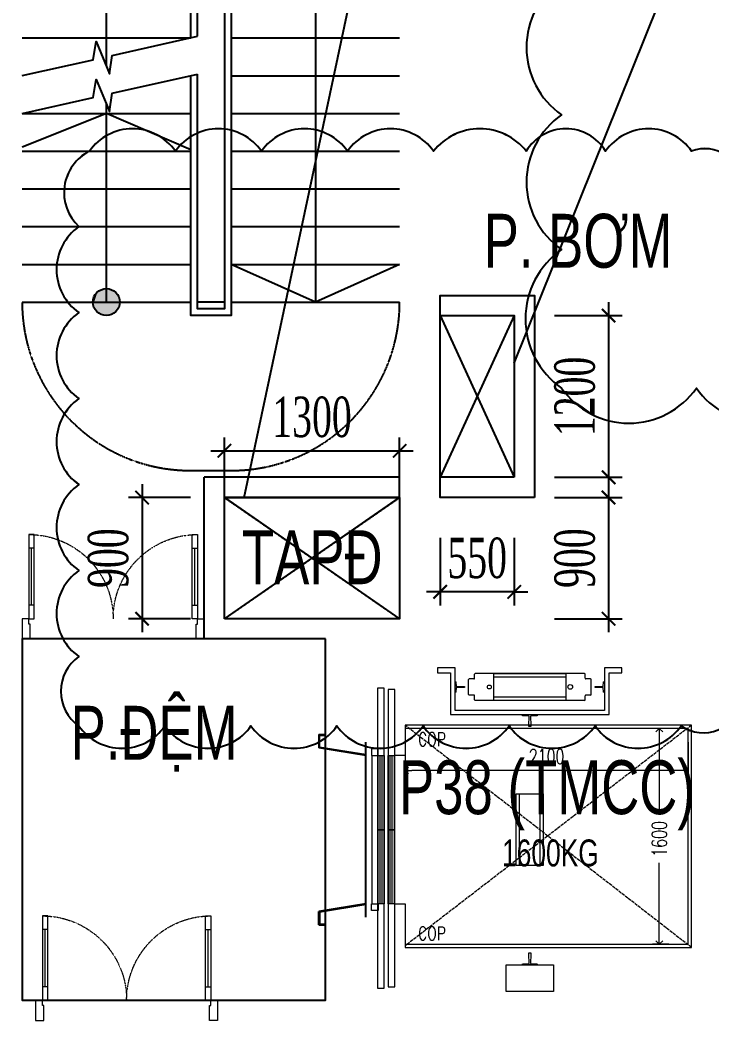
# Model space of a CAD drawing. Header units: millimetres. Extents: x -361340115 to 361596335, y -276742102 to 277032639.
# Drawn here: x 165149 to 170276, y 28566 to 36136 of the extents above; entities that cross this region are included whole.
import ezdxf
from ezdxf.enums import TextEntityAlignment as Align

# ---------------------------------------------------------------- set-up
doc = ezdxf.new("R2010")
doc.units = ezdxf.units.MM
doc.header["$MEASUREMENT"] = 0
for name, pattern in [('Xref_ST_MBDV Cot vach 30.7.2022$0$ACAD_ISO02W100', [15, 12, -3]), ('Xref_ST_MBDV Cot vach 30.7.2022$0$HIDDEN', [0.375, 0.25, -0.125]), ('Xref_ST_MBDV Cot vach 30.7.2022$0$HIDDEN2', [0.1875, 0.125, -0.0625])]:
    doc.linetypes.add(name, pattern=pattern)
for name, color, linetype in [('A-LANDSCAPE', 83, 'Continuous'), ('KT-Net manh', 139, 'Continuous'), ('Xref_ST_MBDV Cot vach 30.7.2022$0$A-FLOR-STRS-ARROW', 8, 'Continuous'), ('Xref_ST_MBDV Cot vach 30.7.2022$0$KT-Khuat', 9, 'Xref_ST_MBDV Cot vach 30.7.2022$0$HIDDEN'), ('Xref_ST_MBDV Cot vach 30.7.2022$0$KT-Net manh', 139, 'Continuous'), ('Xref_ST_MBDV Cot vach 30.7.2022$0$KT-Text', 7, 'Continuous'), ('Xref_ST_MBDV Cot vach 30.7.2022$0$KT-Thay', 7, 'Continuous'), ('Xref_ST_MBDV Cot vach 30.7.2022$0$KT-Tuong', 1, 'Continuous')]:
    doc.layers.add(name, color=color, linetype=linetype)
doc.layers.add('A-REVCLOUD', color=7, linetype='Continuous', true_color=0xfa291e)
doc.layers.add('MEP', color=130, linetype='Continuous', plot=False)
doc.layers.add('Xref_ST_MBDV Cot vach 30.7.2022$0$CUA', color=37, linetype='Continuous', lineweight=13)
doc.layers.add('Xref_ST_MBDV Cot vach 30.7.2022$0$KT-Noi that', color=36, linetype='Continuous', lineweight=9)
doc.styles.add('vntimeh.shx', font='vntimeh.shx', dxfattribs={"width": 0.65})
doc.styles.add('Xref_ST_MBDV Cot vach 30.7.2022$0$Arial', font='arial.ttf', dxfattribs={"width": 0.7})
doc.styles.add('Xref_ST_MBDV Cot vach 30.7.2022$0$ROMANS', font='ROMANS.SHX')
doc.styles.add('Xref_ST_MBDV Cot vach 30.7.2022$0$xref.N.Cot vach tang N2$0$DIM', font='vnsimli.shx', dxfattribs={"width": 0.7})
doc.dimstyles.new('1-150-HVAC DIM', dxfattribs={"dimscale": 100, "dimtxt": 3, "dimasz": 1, "dimexe": 1, "dimexo": 0, "dimgap": 1, "dimtad": 1, "dimdec": 0, "dimrnd": 10, "dimzin": 0, "dimdsep": 46, "dimtxsty": 'vntimeh.shx', "dimblk": 'ARCHTICK', "dimcen": 0.2, "dimdle": 1, "dimclrd": 7, "dimclre": 7, "dimclrt": 150, "dimadec": 0, "dimazin": 0, "dimtm": 1e-09, "dimtfac": 1, "dimtdec": 0, "dimtix": 1, "dimtmove": 0, "dimatfit": 3, "dimfxl": 3.6, "dimfxlon": 1, "dimtzin": 0, "dimarcsym": 0})
doc.dimstyles.new('Xref_ST_MBDV Cot vach 30.7.2022$0$xref.N.Cot vach tang N2$0$CCU 1-100 A1', dxfattribs={"dimscale": 100, "dimtxt": 2.2, "dimasz": 1, "dimexe": 1, "dimexo": 0, "dimgap": 1, "dimtad": 1, "dimdec": 0, "dimdsep": 46, "dimtxsty": 'Xref_ST_MBDV Cot vach 30.7.2022$0$xref.N.Cot vach tang N2$0$DIM', "dimblk1": 'Xref_ST_MBDV Cot vach 30.7.2022$0$xref.N.Cot vach tang N2$0$_ARCHTICK', "dimblk2": 'Xref_ST_MBDV Cot vach 30.7.2022$0$xref.N.Cot vach tang N2$0$_ARCHTICK', "dimsah": 1, "dimcen": 0, "dimdle": 1, "dimclrd": 256, "dimclre": 256, "dimclrt": 31, "dimadec": 0, "dimazin": 0, "dimtfac": 1, "dimtdec": 0, "dimtix": 1, "dimtmove": 2, "dimatfit": 3, "dimldrblk": 'Xref_ST_MBDV Cot vach 30.7.2022$0$xref.N.Cot vach tang N2$0$_ARCHTICK', "dimfxl": 8, "dimtolj": 1, "dimarcsym": 0})

# ---------------------------------------------------------------- blocks, each defined once
blk = doc.blocks.new('*U7')
for p, q in [((-1260, 525), (-1300, 525)), ((-1280, 100), (-1280, 525)), ((-90, 525), (-50, 525)), ((-70, 100), (-70, 525)), ((-1260, 100), (-1300, 100)), ((-90, 100), (-50, 100))]:
    blk.add_line(p, q)
for points in [[(-1300, 0), (-1260, 0), (-1260, 625), (-1300, 625)], [(-50, 0), (-90, 0), (-90, 625), (-50, 625)], [(-1350, -150), (-1290, -150), (-1290, -40), (-1300, -40), (-1300, 0), (-1350, 0)], [(0, -150), (-60, -150), (-60, -40), (-50, -40), (-50, 0), (0, 0)]]:
    blk.add_lwpolyline(points, close=True)
at = {"linetype": 'Xref_ST_MBDV Cot vach 30.7.2022$0$HIDDEN2'}
for centre, start, end in [((-1300, 0), 0, 89.99996), ((-50, 0), 90.00004, 180)]:
    blk.add_arc(centre, 625, start, end, dxfattribs=at)
blk = doc.blocks.new('Xref_ST_MBDV Cot vach 30.7.2022$0$xref.N.Cot vach tang N2$0$_Open90')
at = {"color": 0, "linetype": 'ByBlock', "lineweight": -2}
for p, q in [((0, 0), (-1, 0)), ((-0.5, 0.5), (0, 0)), ((0, 0), (-0.5, -0.5))]:
    blk.add_line(p, q, dxfattribs=at)
blk = doc.blocks.new('*D52')
at = {"layer": 'Defpoints', "color": 0, "transparency": 16777216}
for p in [(-424.2, -515), (-353.1, -515, 0), (-353.1, -2115, 0)]:
    blk.add_point(p, dxfattribs=at)
at = {"layer": 'Xref_ST_MBDV Cot vach 30.7.2022$0$KT-Noi that', "color": 5, "transparency": 16777216}
for p, q in [((-353.1, -515), (-474.2, -515)), ((-424.2, -565), (-424.2, -1155)), ((-424.2, -2065), (-424.2, -1511.7)), ((-353.1, -2115), (-474.2, -2115))]:
    blk.add_line(p, q, dxfattribs=at)
at = {"layer": 'Xref_ST_MBDV Cot vach 30.7.2022$0$KT-Noi that', "color": 5, "transparency": 16777216, "xscale": 50, "yscale": 50, "zscale": 50}
for p, rotation in [((-424.2, -515), 90), ((-424.2, -2115), 270)]:
    blk.add_blockref('Xref_ST_MBDV Cot vach 30.7.2022$0$xref.N.Cot vach tang N2$0$_Open90', p, dxfattribs=dict(at, rotation=rotation))
at = {"layer": 'Xref_ST_MBDV Cot vach 30.7.2022$0$KT-Noi that', "color": 5, "transparency": 16777216, "insert": (-424.2, -1333.3), "char_height": 110, "attachment_point": 5, "rotation": 90, "style": 'Xref_ST_MBDV Cot vach 30.7.2022$0$xref.N.Cot vach tang N2$0$DIM'}
blk.add_mtext('\\A1;1600', dxfattribs=at)
blk = doc.blocks.new('Xref_ST_MBDV Cot vach 30.7.2022$0$xref.N.Cot vach tang N2$0$_ARCHTICK')
at = {"color": 0, "linetype": 'ByBlock', "const_width": 0.15}
blk.add_lwpolyline([(-0.5, -0.5), (0.5, 0.5)], dxfattribs=at)
blk = doc.blocks.new('*D53')
at = {"layer": 'Defpoints', "color": 0, "transparency": 16777216}
for p in [(-2310, -615), (-210, -615), (-2310, -826.7)]:
    blk.add_point(p, dxfattribs=at)
at = {"layer": 'Xref_ST_MBDV Cot vach 30.7.2022$0$KT-Noi that', "color": 5, "transparency": 16777216}
for p, q in [((-2310, -615), (-2310, -876.7)), ((-210, -615), (-210, -876.7)), ((-260, -826.7), (-2260, -826.7))]:
    blk.add_line(p, q, dxfattribs=at)
at = {"layer": 'Xref_ST_MBDV Cot vach 30.7.2022$0$KT-Noi that', "color": 5, "transparency": 16777216, "xscale": 50, "yscale": 50, "zscale": 50, "rotation": 180}
blk.add_blockref('Xref_ST_MBDV Cot vach 30.7.2022$0$xref.N.Cot vach tang N2$0$_Open90', (-2310, -826.7), dxfattribs=at)
at = {"layer": 'Xref_ST_MBDV Cot vach 30.7.2022$0$KT-Noi that', "color": 5, "transparency": 16777216, "xscale": 50, "yscale": 50, "zscale": 50}
blk.add_blockref('Xref_ST_MBDV Cot vach 30.7.2022$0$xref.N.Cot vach tang N2$0$_Open90', (-210, -826.7), dxfattribs=at)
at = {"layer": 'Xref_ST_MBDV Cot vach 30.7.2022$0$KT-Noi that', "color": 5, "transparency": 16777216, "insert": (-1260, -721.7), "char_height": 110, "attachment_point": 5, "style": 'Xref_ST_MBDV Cot vach 30.7.2022$0$xref.N.Cot vach tang N2$0$DIM'}
blk.add_mtext('\\A1;2100', dxfattribs=at)
blk = doc.blocks.new('_ARCHTICK')
at = {"color": 0, "linetype": 'ByBlock', "const_width": 0.15}
blk.add_lwpolyline([(-0.5, -0.5), (0.5, 0.5)], dxfattribs=at)
blk = doc.blocks.new('*D207')
at = {"layer": 'Defpoints', "color": 0, "transparency": 16777216}
for p in [(90627.4, -94994.3, 0), (89327.4, -95340.7, 0), (90627.4, -95340.7, 0)]:
    blk.add_point(p, dxfattribs=at)
at = {"layer": 'KT-Net manh', "color": 7, "lineweight": -2, "transparency": 16777216}
for p, q in [((89327.4, -95340.7, 0), (89327.4, -94894.3, 0)), ((90627.4, -95340.7, 0), (90627.4, -94894.3, 0)), ((89227.4, -94994.3, 0), (90727.4, -94994.3, 0))]:
    blk.add_line(p, q, dxfattribs=at)
at = {"layer": 'KT-Net manh', "color": 7, "lineweight": -2, "transparency": 16777216, "xscale": 100, "yscale": 100, "zscale": 100, "rotation": 180}
blk.add_blockref('_ARCHTICK', (89327.4, -94994.3, 0), dxfattribs=at)
at = {"layer": 'KT-Net manh', "color": 7, "lineweight": -2, "transparency": 16777216, "xscale": 100, "yscale": 100, "zscale": 100}
blk.add_blockref('_ARCHTICK', (90627.4, -94994.3, 0), dxfattribs=at)
at = {"layer": 'KT-Net manh', "color": 150, "transparency": 16777216, "insert": (89977.4, -94744.3, 0), "char_height": 300, "attachment_point": 5, "style": 'vntimeh.shx'}
blk.add_mtext('1300', dxfattribs=at)
blk = doc.blocks.new('*D208')
at = {"layer": 'Defpoints', "color": 0, "transparency": 16777216}
for p in [(89327.4, -95340.7, 0), (88716.7, -96240.7, 0), (89327.4, -96240.7, 0)]:
    blk.add_point(p, dxfattribs=at)
at = {"layer": 'KT-Net manh', "color": 7, "lineweight": -2, "transparency": 16777216}
for p, q in [((88716.7, -95240.7, 0), (88716.7, -96340.7, 0)), ((89076.7, -95340.7, 0), (88616.7, -95340.7, 0)), ((89076.7, -96240.7, 0), (88616.7, -96240.7, 0))]:
    blk.add_line(p, q, dxfattribs=at)
at = {"layer": 'KT-Net manh', "color": 7, "lineweight": -2, "transparency": 16777216, "xscale": 100, "yscale": 100, "zscale": 100}
for p, rotation in [((88716.7, -95340.7, 0), 90), ((88716.7, -96240.7, 0), 270)]:
    blk.add_blockref('_ARCHTICK', p, dxfattribs=dict(at, rotation=rotation))
at = {"layer": 'KT-Net manh', "color": 150, "transparency": 16777216, "insert": (88466.7, -95790.7, 0), "char_height": 300, "attachment_point": 5, "rotation": 90, "style": 'vntimeh.shx'}
blk.add_mtext('900', dxfattribs=at)
blk = doc.blocks.new('*D214')
at = {"layer": 'Defpoints', "color": 0, "transparency": 16777216}
for p in [(91477.4, -93990.7, 0), (91477.4, -95190.7, 0), (92176.9, -95190.7, 0)]:
    blk.add_point(p, dxfattribs=at)
at = {"layer": 'KT-Net manh', "color": 7, "linetype": 'Continuous', "lineweight": -2, "transparency": 16777216}
for p, q in [((92176.9, -93890.7, 0), (92176.9, -95290.7, 0)), ((91776.9, -93990.7, 0), (92276.9, -93990.7, 0)), ((91776.9, -95190.7, 0), (92276.9, -95190.7, 0))]:
    blk.add_line(p, q, dxfattribs=at)
at = {"layer": 'KT-Net manh', "color": 7, "lineweight": -2, "transparency": 16777216, "xscale": 100, "yscale": 100, "zscale": 100}
for p, rotation in [((92176.9, -93990.7, 0), 90), ((92176.9, -95190.7, 0), 270)]:
    blk.add_blockref('_ARCHTICK', p, dxfattribs=dict(at, rotation=rotation))
at = {"layer": 'KT-Net manh', "color": 150, "transparency": 16777216, "insert": (91926.9, -94590.7, 0), "char_height": 300, "attachment_point": 5, "rotation": 90, "style": 'vntimeh.shx'}
blk.add_mtext('1200', dxfattribs=at)
blk = doc.blocks.new('*D215')
at = {"layer": 'Defpoints', "color": 0, "transparency": 16777216}
for p in [(90927.5, -93896.3, 0), (91477.4, -93896.3, 0), (90927.5, -96040.8, 0)]:
    blk.add_point(p, dxfattribs=at)
at = {"layer": 'KT-Net manh', "color": 7, "linetype": 'Continuous', "lineweight": -2, "transparency": 16777216}
for p, q in [((90927.5, -95640.8, 0), (90927.5, -96140.8, 0)), ((91477.4, -95640.8, 0), (91477.4, -96140.8, 0)), ((90927.5, -96040.8, 0), (90827.5, -96040.8, 0)), ((91477.4, -96040.8, 0), (90927.5, -96040.8, 0)), ((91477.4, -96040.8, 0), (91577.4, -96040.8, 0))]:
    blk.add_line(p, q, dxfattribs=at)
at = {"layer": 'KT-Net manh', "color": 7, "lineweight": -2, "transparency": 16777216, "xscale": 100, "yscale": 100, "zscale": 100}
blk.add_blockref('_ARCHTICK', (90927.5, -96040.8, 0), dxfattribs=at)
at = {"layer": 'KT-Net manh', "color": 7, "lineweight": -2, "transparency": 16777216, "xscale": 100, "yscale": 100, "zscale": 100, "rotation": 180}
blk.add_blockref('_ARCHTICK', (91477.4, -96040.8, 0), dxfattribs=at)
at = {"layer": 'KT-Net manh', "color": 150, "transparency": 16777216, "insert": (91202.5, -95790.8, 0), "char_height": 300, "attachment_point": 5, "style": 'vntimeh.shx'}
blk.add_mtext('550', dxfattribs=at)
blk = doc.blocks.new('*D216')
at = {"layer": 'Defpoints', "color": 0, "transparency": 16777216}
for p in [(91377.5, -95340.7, 0), (91327.5, -96240.7, 0), (92176.9, -96240.7, 0)]:
    blk.add_point(p, dxfattribs=at)
at = {"layer": 'KT-Net manh', "color": 7, "linetype": 'Continuous', "lineweight": -2, "transparency": 16777216}
for p, q in [((92176.9, -95240.7, 0), (92176.9, -96340.7, 0)), ((91776.9, -95340.7, 0), (92276.9, -95340.7, 0)), ((91776.9, -96240.7, 0), (92276.9, -96240.7, 0))]:
    blk.add_line(p, q, dxfattribs=at)
at = {"layer": 'KT-Net manh', "color": 7, "lineweight": -2, "transparency": 16777216, "xscale": 100, "yscale": 100, "zscale": 100}
for p, rotation in [((92176.9, -95340.7, 0), 90), ((92176.9, -96240.7, 0), 270)]:
    blk.add_blockref('_ARCHTICK', p, dxfattribs=dict(at, rotation=rotation))
at = {"layer": 'KT-Net manh', "color": 150, "transparency": 16777216, "insert": (91926.9, -95790.7, 0), "char_height": 300, "attachment_point": 5, "rotation": 90, "style": 'vntimeh.shx'}
blk.add_mtext('900', dxfattribs=at)
blk = doc.blocks.new('Xref_ST_MBDV Cot vach 30.7.2022$0$TMCC')
at = {"layer": 'Xref_ST_MBDV Cot vach 30.7.2022$0$KT-Noi that', "linetype": 'Continuous', "ltscale": 2}
for p, q in [((-1839.3, -261.4, 0), (-1839.3, -150.6, 0)), ((-1798.8, -146, 0), (-1834.7, -146, 0)), ((-1794.2, -141.4, 0), (-1794.2, -110.6, 0)), ((-978.4, -106, 0), (-1789.6, -106, 0)), ((-1652, -306, 0), (-1652, -106, 0)), ((-1652, -106, 0), (-1118, -106, 0)), ((-1652, -281, 0), (-1652, -131, 0)), ((-1652, -131, 0), (-1118, -131, 0)), ((-1118, -106, 0), (-1118, -306, 0)), ((-1118, -131, 0), (-1118, -281, 0)), ((-973.8, -141.4, 0), (-973.8, -110.6, 0)), ((-933.9, -146, 0), (-969.2, -146, 0)), ((-929.3, -261.4, 0), (-929.3, -150.6, 0)), ((-2515, -215, 0), (-2515, -2440, 0)), ((-2465, -215, 0), (-2515, -215, 0)), ((-2465, -2440, 0), (-2465, -215, 0)), ((-1938.3, -164.7, 0), (-1932.3, -167.2, 0)), ((-1938.3, -247.2, 0), (-1938.3, -164.7, 0)), ((-1932.3, -167.2, 0), (-1930.1, -202.2, 0)), ((-1930.1, -209.7, 0), (-1932.3, -244.7, 0)), ((-1930.1, -202.2, 0), (-1905.4, -202.2, 0)), ((-1905.4, -209.7, 0), (-1930.1, -209.7, 0)), ((-1905.4, -202.2, 0), (-1895.4, -202, 0)), ((-1895.4, -210.5, 0), (-1905.4, -209.7, 0)), ((-1895.4, -202, 0), (-1870, -201.5, 0)), ((-1870, -210.5, 0), (-1895.4, -210.5, 0)), ((-1870, -201.5, 0), (-1870, -210.5, 0)), ((-900, -210.5, 0), (-900, -201.5, 0)), ((-900, -201.5, 0), (-874.6, -201.5, 0)), ((-874.6, -210, 0), (-900, -210.5, 0)), ((-874.6, -201.5, 0), (-864.6, -202.2, 0)), ((-864.6, -209.7, 0), (-874.6, -210, 0)), ((-864.6, -202.2, 0), (-840, -202.2, 0)), ((-840, -209.7, 0), (-864.6, -209.7, 0)), ((-840, -202.2, 0), (-837.8, -167.2, 0)), ((-837.8, -244.7, 0), (-840, -209.7, 0)), ((-837.8, -167.2, 0), (-831.8, -164.7, 0)), ((-831.8, -164.7, 0), (-831.8, -247.2, 0)), ((-1932.3, -244.7, 0), (-1938.3, -247.2, 0)), ((-1798.8, -266, 0), (-1834.7, -266, 0)), ((-1794.2, -301.4, 0), (-1794.2, -270.6, 0)), ((-1118, -281, 0), (-1652, -281, 0)), ((-973.8, -301.4, 0), (-973.8, -270.6, 0)), ((-933.9, -266, 0), (-969.2, -266, 0)), ((-831.8, -247.2, 0), (-837.8, -244.7, 0)), ((-978.4, -306, 0), (-1789.6, -306, 0)), ((-1118, -306, 0), (-1652, -306, 0)), ((-1439.5, -419, 0), (-1442, -411, 0)), ((-1442, -411, 0), (-1328, -411, 0)), ((-1390, -423, 0), (-1439.5, -419, 0)), ((-1393, -462, 0), (-1390, -452, 0)), ((-1390, -452, 0), (-1390, -423, 0)), ((-1330.5, -419, 0), (-1380, -423, 0)), ((-1380, -423, 0), (-1380, -452, 0)), ((-1380, -452, 0), (-1377, -462, 0)), ((-1328, -411, 0), (-1330.5, -419, 0)), ((-185, -490, 0), (-2310, -490, 0)), ((-2310, -490, 0), (-2310, -515, 0)), ((-210, -515, 0), (-2310, -515, 0)), ((-2310, -515, 0), (-2310, -715, 0)), ((-1393, -500, 0), (-1393, -462, 0)), ((-1377, -500, 0), (-1393, -500, 0)), ((-1377, -462, 0), (-1377, -500, 0)), ((-210, -2115, 0), (-210, -515, 0)), ((-185, -2140, 0), (-185, -490, 0)), ((-2510, -665, 0), (-2560, -665, 0)), ((-2560, -665, 0), (-2560, -715, 0)), ((-2510, -715, 0), (-2510, -665, 0)), ((-2560, -715, 0), (-2510, -715, 0)), ((-2555, -1815, 0), (-2555, -715, 0)), ((-2310, -715, 0), (-2385, -715, 0)), ((-1485, -1000, 0), (-1285, -1000, 0)), ((-1485, -1530, 0), (-1485, -1000, 0)), ((-1460, -1000, 0), (-1310, -1000, 0)), ((-1460, -1530, 0), (-1460, -1000, 0)), ((-1310, -1000, 0), (-1310, -1530, 0)), ((-1285, -1000, 0), (-1285, -1530, 0)), ((-1285, -1530, 0), (-1485, -1530, 0)), ((-1310, -1530, 0), (-1460, -1530, 0)), ((-2560, -1865, 0), (-2560, -1815, 0)), ((-2560, -1815, 0), (-2510, -1815, 0)), ((-2510, -1815, 0), (-2510, -1865, 0)), ((-2385, -1815, 0), (-2310, -1815, 0)), ((-2310, -1815, 0), (-2310, -2115, 0)), ((-2510, -1865, 0), (-2560, -1865, 0)), ((-2310, -2115, 0), (-210, -2115, 0)), ((-2310, -2115, 0), (-2310, -2140, 0)), ((-2310, -2140, 0), (-185, -2140, 0)), ((-1393, -2218, 0), (-1393, -2180, 0)), ((-1393, -2180, 0), (-1377, -2180, 0)), ((-1377, -2180, 0), (-1377, -2218, 0)), ((-1442, -2269, 0), (-1439.5, -2261, 0)), ((-1328, -2269, 0), (-1442, -2269, 0)), ((-1439.5, -2261, 0), (-1390, -2257, 0)), ((-1390, -2228, 0), (-1393, -2218, 0)), ((-1390, -2257, 0), (-1390, -2228, 0)), ((-1377, -2218, 0), (-1380, -2228, 0)), ((-1380, -2228, 0), (-1380, -2257, 0)), ((-1380, -2257, 0), (-1330.5, -2261, 0)), ((-1330.5, -2261, 0), (-1328, -2269, 0)), ((-2515, -2440, 0), (-2465, -2440, 0))]:
    blk.add_line(p, q, dxfattribs=at)
at = {"layer": 'Xref_ST_MBDV Cot vach 30.7.2022$0$KT-Noi that', "linetype": 'Xref_ST_MBDV Cot vach 30.7.2022$0$ACAD_ISO02W100', "ltscale": 2}
for p, q in [((-185, -490, 0), (-2310, -2127.5, 0)), ((-185, -2140, 0), (-2310, -490, 0))]:
    blk.add_line(p, q, dxfattribs=at)
at = {"layer": 'Xref_ST_MBDV Cot vach 30.7.2022$0$KT-Noi that', "linetype": 'Continuous', "ltscale": 2, "elevation": 0}
for points in [[(-1385, -411), (-796.8, -411), (-796.8, -100), (-701.8, -100), (-701.8, -65), (-831.8, -65), (-831.8, -381), (-1385, -381), (-1938.3, -381), (-1938.3, -65), (-2068.3, -65), (-2068.3, -100), (-1973.3, -100), (-1973.3, -411), (-1385, -411)], [(-2385, -2430), (-2385, -225), (-2435, -225), (-2435, -2430)], [(-2510, -715), (-2465, -715), (-2465, -1265), (-2510, -1265)], [(-2435, -715), (-2390, -715), (-2390, -1265), (-2435, -1265)], [(-2510, -1265), (-2465, -1265), (-2465, -1815), (-2510, -1815)], [(-2435, -1265), (-2390, -1265), (-2390, -1815), (-2435, -1815)], [(-1385, -2269), (-1210, -2269), (-1210, -2465), (-1385, -2465), (-1560, -2465), (-1560, -2269), (-1385, -2269)]]:
    blk.add_lwpolyline(points, close=True, dxfattribs=at)
for points in [[(-2495, -1265), (-2495, -715)], [(-2480, -1265), (-2480, -715)], [(-2420, -1265), (-2420, -715)], [(-2405, -1265), (-2405, -715)], [(-2495, -1815), (-2495, -1265)], [(-2480, -1815), (-2480, -1265)], [(-2420, -1815), (-2420, -1265)], [(-2405, -1815), (-2405, -1265)]]:
    blk.add_lwpolyline(points, dxfattribs=at)
at = {"layer": 'Xref_ST_MBDV Cot vach 30.7.2022$0$KT-Noi that', "linetype": 'Continuous', "ltscale": 2}
for centre, radius in [((-1685, -206, 0), 14.5), ((-1085, -206, 0), 17.5)]:
    blk.add_circle(centre, radius, dxfattribs=at)
for centre, start, end in [((-1834.7, -150.6, 0), 90, 180), ((-1798.8, -141.4, 0), 270, 0), ((-1789.6, -110.6, 0), 90, 180), ((-978.4, -110.6, 0), 0, 90), ((-969.2, -141.4, 0), 180, 270), ((-933.9, -150.6, 0), 0, 90), ((-1834.7, -261.4, 0), 180, 270), ((-1798.8, -270.6, 0), 0, 90), ((-1789.6, -301.4, 0), 180, 270), ((-978.4, -301.4, 0), 270, 0), ((-969.2, -270.6, 0), 90, 180), ((-933.9, -261.4, 0), 270, 0)]:
    blk.add_arc(centre, 4.61, start, end, dxfattribs=at)
at = {"layer": 'Xref_ST_MBDV Cot vach 30.7.2022$0$KT-Noi that', "linetype": 'Continuous', "ltscale": 2, "style": 'Xref_ST_MBDV Cot vach 30.7.2022$0$ROMANS', "width": 0.75}
for p in [(-2110, -595, 0), (-2110, -2035, 0)]:
    blk.add_text('COP', height=100, dxfattribs=at).set_placement(p, align=Align.MIDDLE)
at = {"layer": 'Xref_ST_MBDV Cot vach 30.7.2022$0$KT-Noi that', "color": 5}
dim = blk.add_linear_dim(base=(-424.2, -515, 0), p1=(-353.1, -2115, 0), p2=(-353.1, -515, 0), angle=270, dimstyle='Xref_ST_MBDV Cot vach 30.7.2022$0$xref.N.Cot vach tang N2$0$CCU 1-100 A1', override={"dimscale": 50, "dimblk1": 'Xref_ST_MBDV Cot vach 30.7.2022$0$xref.N.Cot vach tang N2$0$_Open90', "dimblk2": 'Xref_ST_MBDV Cot vach 30.7.2022$0$xref.N.Cot vach tang N2$0$_Open90', "dimclrd": 5, "dimclre": 5, "dimclrt": 5, "dimlwd": 65535, "dimlwe": 65535}, dxfattribs=at)
dim.commit()
dim.dimension.update_dxf_attribs({"geometry": '*D52', "text_midpoint": (-424.2, -1333.3, 0), "dimtype": 128})
dim = blk.add_linear_dim(base=(-2310, -826.7, 0), p1=(-210, -615, 0), p2=(-2310, -615, 0), angle=180, dimstyle='Xref_ST_MBDV Cot vach 30.7.2022$0$xref.N.Cot vach tang N2$0$CCU 1-100 A1', override={"dimscale": 50, "dimblk1": 'Xref_ST_MBDV Cot vach 30.7.2022$0$xref.N.Cot vach tang N2$0$_Open90', "dimblk2": 'Xref_ST_MBDV Cot vach 30.7.2022$0$xref.N.Cot vach tang N2$0$_Open90', "dimclrd": 5, "dimclre": 5, "dimclrt": 5, "dimlwd": 65535, "dimlwe": 65535}, dxfattribs=at)
dim.commit()
dim.dimension.update_dxf_attribs({"geometry": '*D53', "text_midpoint": (-1260, -721.7, 0)})
blk = doc.blocks.new('A$C3d8987ab')
at = {"layer": 'A-REVCLOUD', "color": 6}
for points, elevation in [([(89474.6, -95340.7), (92426.3, -81464.9), (107930, -81464.9)], -0.1), ([(89327.4, -96240.7), (89327.4, -95340.7), (90627.4, -95340.7), (90627.4, -96240.7), (89327.4, -96240.7)], 0), ([(89327.4, -96240.7), (90627.4, -95340.7)], 0), ([(89327.4, -95340.7), (90627.4, -96240.7)], 0)]:
    blk.add_lwpolyline(points, dxfattribs=dict(at, elevation=elevation))
at = {"layer": 'A-REVCLOUD', "color": 1, "elevation": 0.2}
blk.add_lwpolyline([(91477.4, -94344.8), (91477.4, -94344.8), (94784.5, -86109.4), (107855.5, -86109.4)], dxfattribs=at)
at = {"layer": 'A-REVCLOUD', "color": 1, "elevation": 0}
blk.add_lwpolyline([(93172.9, -93028.2, 0.520567), (92792.5, -92770.7, 0.520567), (92154.5, -92770.7, 0.564833), (91566.5, -92770.7, 0.482735), (90878.5, -92770.7, 0.520567), (90240.5, -92770.7, 0.520567), (89602.5, -92770.7, 0.520567), (88964.5, -92770.7, 0.520567), (88326.5, -92770.7, 0.520567), (88248.6, -93330.8, 0.520567), (88248.6, -93968.8, 0.520567), (88248.6, -94606.8, 0.520567), (88248.6, -95244.8, 0.520567), (88248.6, -95882.8, 0.520567), (88248.6, -96520.8, 0.520567), (88248.6, -97035.9, 0.520567), (88886.6, -97035.9, 0.520567), (89524.6, -97035.9, 0.520567), (90162.6, -97035.9, 0.520567), (90800.6, -97035.9, 0.520567), (91438.6, -97035.9, 0.520567), (92076.6, -97035.9, 0.520567), (92714.6, -97035.9, 0.520567), (93172.9, -96856.2, 0.520567)], format="xyb", dxfattribs=at)
at = {"layer": 'KT-Net manh', "color": 1, "elevation": 0}
for points in [[(91627.4, -95340.7), (90927.4, -95340.7), (90927.4, -93840.7), (91627.4, -93840.7)], [(91477.4, -95190.7), (90927.4, -95190.7), (90927.4, -93990.7), (91477.4, -93990.7)]]:
    blk.add_lwpolyline(points, close=True, dxfattribs=at)
for points in [[(90927.4, -93990.7), (91477.4, -95190.7)], [(91477.4, -93990.7), (90927.4, -95190.7)]]:
    blk.add_lwpolyline(points, dxfattribs=at)
at = {"layer": 'KT-Net manh', "color": 3}
dim = blk.add_linear_dim(base=(90927.5, -96040.8, 0), p1=(91477.4, -93896.3, 0), p2=(90927.5, -93896.3, 0), dimstyle='1-150-HVAC DIM', override={"dimfxl": 4}, dxfattribs=at)
dim.commit()
dim.dimension.update_dxf_attribs({"geometry": '*D215', "text_midpoint": (91202.5, -95790.8, 0)})
for base, p1, p2, picture, middle in [((92176.9, -95190.7, 0), (91477.4, -93990.7, 0), (91477.4, -95190.7, 0), '*D214', (91926.9, -94590.7, 0)), ((92176.9, -96240.7, 0), (91377.5, -95340.7, 0), (91327.5, -96240.7, 0), '*D216', (91926.9, -95790.7, 0))]:
    dim = blk.add_linear_dim(base=base, p1=p1, p2=p2, angle=90, dimstyle='1-150-HVAC DIM', override={"dimfxl": 4}, dxfattribs=at)
    dim.commit()
    dim.dimension.update_dxf_attribs({"geometry": picture, "text_midpoint": middle})
for p2, distance, picture, middle in [((90627.4, -95340.7, 0), 346.4, '*D207', (89977.4, -94744.3, 0)), ((89327.4, -96240.7, 0), -610.8, '*D208', (88466.7, -95790.7, 0))]:
    dim = blk.add_aligned_dim(p1=(89327.4, -95340.7, 0), p2=p2, distance=distance, dimstyle='1-150-HVAC DIM', dxfattribs=at)
    dim.commit()
    dim.dimension.update_dxf_attribs({"geometry": picture, "text_midpoint": middle})
blk = doc.blocks.new('A$Cd3fdeb23')
blk.add_blockref('A$C3d8987ab', (-104053.5, 107286.2, 0))

msp = doc.modelspace()

# ---------------------------------------------------------------- hatches: boundary and pattern name
at = {"layer": 'A-LANDSCAPE'}
h = msp.add_hatch(dxfattribs=at)
h.set_pattern_fill('GRASS', color=256, scale=300)
h.set_pattern_definition([(109.04714, (53077.4, 100145.83), (-269.74632, 131.28946), [56.25, -368.01407]), (64.04714, (53077.4, 100145.83), (-269.7463, 131.28946), [56.25, -243.75]), (154.04714, (53077.4, 100145.83), (-131.28946, -269.7463), [56.25, -243.75])])
edge = h.paths.add_edge_path()
edge.add_line((178786.9, 31595.6), (174699.5, 31595.6))
edge.add_spline(control_points=[(174699.5, 31595.6), (174261.1, 27499.8), (174399.1, 25441), (179456.6, 26625.6), (178440.5, 20447.1), (173238.3, 18141.2), (167670.4, 22636.5), (161823.3, 16345.4), (157049.6, 21759), (151655.7, 17391.3), (151548.7, 21956.6), (149787.7, 22990), (148977.6, 23186.6)], knot_values=[7364.703683, 7364.703683, 7364.703683, 7364.703683, 9993.102185, 13236.836699, 17478.018949, 22182.955192, 28345.225886, 34993.658554, 40637.862516, 44789.290591, 47987.027538, 50120.057741, 50120.057741, 50120.057741, 50120.057741], weights=[1, 1, 1, 1, 1, 1, 1, 1, 1, 1, 1, 1, 1], degree=3, periodic=0)
edge.add_spline(control_points=[(148977.6, 23186.6), (148977.6, 22037.4), (148977.6, 20888.2), (148977.6, 19739)], knot_values=[7363.703683, 7363.703683, 7363.703683, 7363.703683, 7364.703683, 7364.703683, 7364.703683, 7364.703683], weights=[1, 1, 1, 1], degree=3, periodic=0)
edge.add_spline(control_points=[(148977.6, 19739), (147510.9, 19739), (146044.3, 19739), (144577.6, 19739)], knot_values=[7362.703683, 7362.703683, 7362.703683, 7362.703683, 7363.703683, 7363.703683, 7363.703683, 7363.703683], weights=[1, 1, 1, 1], degree=3, periodic=0)
edge.add_spline(control_points=[(144577.6, 19739), (144577.6, 20601.9), (144577.6, 21464.8), (144577.6, 22327.8)], knot_values=[7361.703683, 7361.703683, 7361.703683, 7361.703683, 7362.703683, 7362.703683, 7362.703683, 7362.703683], weights=[1, 1, 1, 1], degree=3, periodic=0)
edge.add_spline(control_points=[(144577.6, 22327.8), (144121.8, 21989.1), (143128.3, 20841.4), (143357.4, 17803), (140154.8, 18227.9), (139568.5, 17565.6)], knot_values=[0, 0, 0, 0, 1483.934899, 4065.1316, 7361.703683, 7361.703683, 7361.703683, 7361.703683], weights=[1, 1, 1, 1, 1, 1], degree=3, periodic=0)
edge.add_line((139568.5, 17565.6), (175568.1, 17565.6))
edge.add_arc((175494.7, 22665.9), 5100.8, 270.82418, 351.09518)
edge.add_arc((176934.3, 22670.4), 3686.3, 347.55923, 373.84314)
edge.add_line((180513.5, 23552.4), (179904.9, 26247.6))
edge.add_line((179904.9, 26247.6), (179859.3, 26449.6))
edge.add_line((179859.3, 26449.6), (178786.9, 31595.6))
at = {"layer": 'Xref_ST_MBDV Cot vach 30.7.2022$0$KT-Net manh'}
h = msp.add_hatch(color=256, dxfattribs=at)
edge = h.paths.add_edge_path(flags=0)
edge.add_arc((165787.1, 34045.6), 100, 360, 720)
h = msp.add_hatch(color=256, dxfattribs=at)
edge = h.paths.add_edge_path(flags=0)
edge.add_arc((165787.1, 34045.6), 100, 360, 720)
msp.add_hatch(color=256, dxfattribs=at).paths.add_polyline_path([(165756.2, 33950.5), (165818, 33950.5), (165868, 33986.8), (165887.1, 34045.6), (165868, 34104.4), (165818, 34140.7), (165756.2, 34140.7), (165706.2, 34104.4), (165687.1, 34045.6), (165706.2, 33986.8)], flags=0)
msp.add_hatch(color=256, dxfattribs=at).paths.add_polyline_path([(165756.2, 33950.5), (165818, 33950.5), (165868, 33986.8), (165887.1, 34045.6), (165868, 34104.4), (165818, 34140.7), (165756.2, 34140.7), (165706.2, 34104.4), (165687.1, 34045.6), (165706.2, 33986.8)], flags=0)

# ---------------------------------------------------------------- linework, layer by layer
at = {"layer": 'A-LANDSCAPE'}
msp.add_open_spline([(139568.5, 17565.6), (140154.8, 18227.9), (143357.4, 17803), (143128.3, 20841.4), (144121.8, 21989.1), (144577.6, 22327.8), (144577.6, 21464.8), (144577.6, 20601.9), (144577.6, 19739), (146044.3, 19739), (147510.9, 19739), (148977.6, 19739), (148977.6, 20888.2), (148977.6, 22037.4), (148977.6, 23186.6), (149787.7, 22990), (151548.7, 21956.6), (151655.7, 17391.3), (157049.6, 21759), (161823.3, 16345.4), (167670.4, 22636.5), (173238.3, 18141.2), (178440.5, 20447.1), (179456.6, 26625.6), (174399.1, 25441), (174261.1, 27499.8), (174699.5, 31595.6)], degree=3, knots=[0, 0, 0, 0, 3296.572082, 5877.768783, 7361.703683, 7361.703683, 7361.703683, 7362.703683, 7362.703683, 7362.703683, 7363.703683, 7363.703683, 7363.703683, 7364.703683, 7364.703683, 7364.703683, 9497.733886, 12695.470833, 16846.898908, 22491.102869, 29139.535538, 35301.806231, 40006.742475, 44247.924725, 47491.659239, 50120.057741, 50120.057741, 50120.057741, 50120.057741], dxfattribs=at)
at = {"layer": 'Defpoints'}
msp.add_lwpolyline([(170763.6, 38834.5, 0.520567), (169763.6, 38834.5, 0.520567), (169162.6, 38435.6, 0.520567), (169162.6, 37435.6, 0.520567), (169162.6, 36435.6, 0.520567), (169162.6, 35435.6, 0.520567), (169162.6, 34435.6, 0.520567), (169162.6, 33407.2, 0.520567), (170162.6, 33407.2, 0.520567), (171162.6, 33407.2, 0.520567)], format="xyb", dxfattribs=at)
msp.add_lwpolyline([(167412.1, 31545.6), (165162.1, 31545.6), (165162.1, 28865.6), (167412.1, 28865.6)], close=True, dxfattribs=at)
at = {"layer": 'KT-Net manh', "color": 1, "elevation": 0}
for points in [[(168962.1, 32595.6), (168262.1, 32595.6), (168262.1, 34095.6), (168962.1, 34095.6)], [(168812.1, 32745.6), (168262.1, 32745.6), (168262.1, 33945.6), (168812.1, 33945.6)]]:
    msp.add_lwpolyline(points, close=True, dxfattribs=at)
for points in [[(168262.1, 33945.6), (168812.1, 32745.6)], [(168812.1, 33945.6), (168262.1, 32745.6)]]:
    msp.add_lwpolyline(points, dxfattribs=at)
at = {"layer": 'Xref_ST_MBDV Cot vach 30.7.2022$0$A-FLOR-STRS-ARROW'}
for points in [[(165162.1, 35726.5), (165688.6, 35844.4), (165710.4, 35978.3), (165811, 35739.7), (165829.5, 35876), (166462.1, 36017.7)], [(165162.1, 35445.6), (165688.6, 35563.5), (165710.4, 35697.4), (165811, 35458.8), (165829.5, 35595.1), (166462.1, 35736.8)]]:
    msp.add_lwpolyline(points, dxfattribs=at)
at = {"layer": 'Xref_ST_MBDV Cot vach 30.7.2022$0$KT-Khuat', "linetype": 'Xref_ST_MBDV Cot vach 30.7.2022$0$HIDDEN', "ltscale": 5}
for p, q in [((166662.1, 31695.6), (167962.1, 32595.6)), ((166662.1, 32595.6), (167962.1, 31695.6))]:
    msp.add_line(p, q, dxfattribs=at)
at = {"layer": 'Xref_ST_MBDV Cot vach 30.7.2022$0$KT-Net manh'}
for p, q in [((165706.2, 34104.4), (165687.1, 34045.6)), ((165706.2, 34104.4), (165687.1, 34045.6)), ((167362.1, 30837.6), (167362.1, 30737.8)), ((167712.1, 30680.6), (167362.1, 30737.8)), ((167712.1, 30685.7), (167367.1, 30741.7)), ((167712.1, 29480.6), (167712.1, 30780.6)), ((167712.1, 29580.6), (167362.1, 29523.3)), ((167712.1, 29575.4), (167367.1, 29519.5)), ((167362.1, 29423.5), (167362.1, 29523.3))]:
    msp.add_line(p, q, dxfattribs=at)
for points in [[(165787.1, 35796.5), (165787.1, 36445.6), (165787.1, 36545.6), (165787.1, 37120.5), (167337.1, 37120.5), (167337.1, 34045.6)], [(165787.1, 34045.6), (165787.1, 35515.6)], [(166412.1, 35174.7), (165787.1, 35445.6), (165162.1, 35195.6)], [(167962.1, 34325.6), (167337.1, 34045.6), (166712.1, 34325.6)], [(167362.1, 30837.6), (167412.1, 30837.6)], [(167367.1, 30741.7), (167367.1, 30832.6), (167412.1, 30832.6)], [(167367.1, 29519.5), (167367.1, 29428.5), (167412.1, 29428.5)], [(167362.1, 29423.5), (167412.1, 29423.5)]]:
    msp.add_lwpolyline(points, dxfattribs=at)
at = {"layer": 'Xref_ST_MBDV Cot vach 30.7.2022$0$KT-Net manh', "linetype": 'Xref_ST_MBDV Cot vach 30.7.2022$0$HIDDEN'}
msp.add_lwpolyline([(165162.1, 34045.6, 0.414131), (166411.8, 32795.6), (166712.4, 32795.6, 0.414131), (167962.1, 34045.6, 1.000029)], format="xyb", dxfattribs=at)
at = {"layer": 'Xref_ST_MBDV Cot vach 30.7.2022$0$KT-Net manh'}
msp.add_circle((165787.1, 34045.6), 100, dxfattribs=at)
msp.add_circle((165787.1, 34045.6), 100, dxfattribs=at)
at = {"layer": 'Xref_ST_MBDV Cot vach 30.7.2022$0$KT-Thay', "extrusion": (1.28361e-08, 3.72499e-11, 1)}
for p, q in [((165162.1, 36005.6), (166412.1, 36005.6)), ((166712.1, 36005.6), (167962.1, 36005.6)), ((166712.1, 35725.6), (167962.1, 35725.6)), ((165162.1, 35445.6), (166412.1, 35445.6)), ((166712.1, 35445.6), (167962.1, 35445.6)), ((165162.1, 35165.6), (166412.1, 35165.6)), ((166712.1, 35165.6), (167962.1, 35165.6)), ((165162.1, 34885.6), (166412.1, 34885.6)), ((166712.1, 34885.6), (167962.1, 34885.6)), ((165162.1, 34605.6), (166412.1, 34605.6)), ((166712.1, 34605.6), (167962.1, 34605.6)), ((165162.1, 34325.6), (166412.1, 34325.6)), ((166712.1, 34325.6), (167962.1, 34325.6)), ((165162.1, 34045.6), (166412.1, 34045.6)), ((166712.1, 34045.6), (167962.1, 34045.6))]:
    msp.add_line(p, q, dxfattribs=at)
at = {"layer": 'Xref_ST_MBDV Cot vach 30.7.2022$0$KT-Thay'}
msp.add_line((166662.1, 34045.6), (166462.1, 34045.6), dxfattribs=at)
for points in [[(166412.1, 36006.5), (166412.1, 36615.6), (166712.1, 36615.6), (166712.1, 33945.6), (166412.1, 33945.6), (166412.1, 35725.6)], [(166462.1, 36017.7), (166462.1, 36565.6), (166662.1, 36565.6), (166662.1, 33995.6), (166462.1, 33995.6), (166462.1, 35736.8)]]:
    msp.add_lwpolyline(points, dxfattribs=at)
at = {"layer": 'Xref_ST_MBDV Cot vach 30.7.2022$0$KT-Tuong'}
for p, q in [((167962.1, 32745.6), (166512.1, 32745.6)), ((166512.1, 31545.6), (166512.1, 32745.6)), ((167962.1, 32595.6), (166662.1, 32595.6)), ((166662.1, 31695.6), (166662.1, 32595.6)), ((167412.1, 31695.6), (166662.1, 31695.6)), ((167412.1, 31545.6), (166512.1, 31545.6))]:
    msp.add_line(p, q, dxfattribs=at)

# ---------------------------------------------------------------- block references
at = {"layer": 'MEP'}
msp.add_blockref('A$C3d8987ab', (77334.7, 127936.3, 0), dxfattribs=at)
at = {"layer": 'Xref_ST_MBDV Cot vach 30.7.2022$0$CUA', "xscale": -1}
for p in [(165162.1, 31695.6), (165262.1, 28865.6)]:
    msp.add_blockref('*U7', p, dxfattribs=at)
at = {"layer": 'Xref_ST_MBDV Cot vach 30.7.2022$0$KT-Noi that'}
msp.add_blockref('Xref_ST_MBDV Cot vach 30.7.2022$0$TMCC', (170312.1, 31395.6), dxfattribs=at)

# ---------------------------------------------------------------- texts
at = {"layer": 'Xref_ST_MBDV Cot vach 30.7.2022$0$KT-Text', "extrusion": (-6.0102e-07, 3.7908e-06, 1), "style": 'Xref_ST_MBDV Cot vach 30.7.2022$0$Arial', "width": 0.7}
msp.add_text('P. BƠM', height=400, dxfattribs=at).set_placement((168585.3, 34300.5, 16.7))
at = {"layer": 'Xref_ST_MBDV Cot vach 30.7.2022$0$KT-Text', "extrusion": (-8.16706e-08, 6.125e-10, 1), "style": 'Xref_ST_MBDV Cot vach 30.7.2022$0$Arial', "width": 0.7}
for s, p in [('TAPĐ', (167313.7, 31952.3)), ('P.ĐỆM', (166140.3, 30649.8)), ('P38 (TMCC)', (169054.4, 30245.7))]:
    msp.add_text(s, height=400, dxfattribs=at).set_placement(p, align=Align.CENTER)
at = {"layer": 'Xref_ST_MBDV Cot vach 30.7.2022$0$KT-Text', "style": 'Xref_ST_MBDV Cot vach 30.7.2022$0$Arial', "width": 0.7}
msp.add_text('1600KG', height=200, dxfattribs=at).set_placement((169080.2, 29858), align=Align.CENTER)

# ---------------------------------------------------------------- next in the draw order: block references
at = {"layer": 'MEP'}
msp.add_blockref('A$Cd3fdeb23', (181388.2, 20650, 0), dxfattribs=at)

doc.saveas('drawing.dxf')
